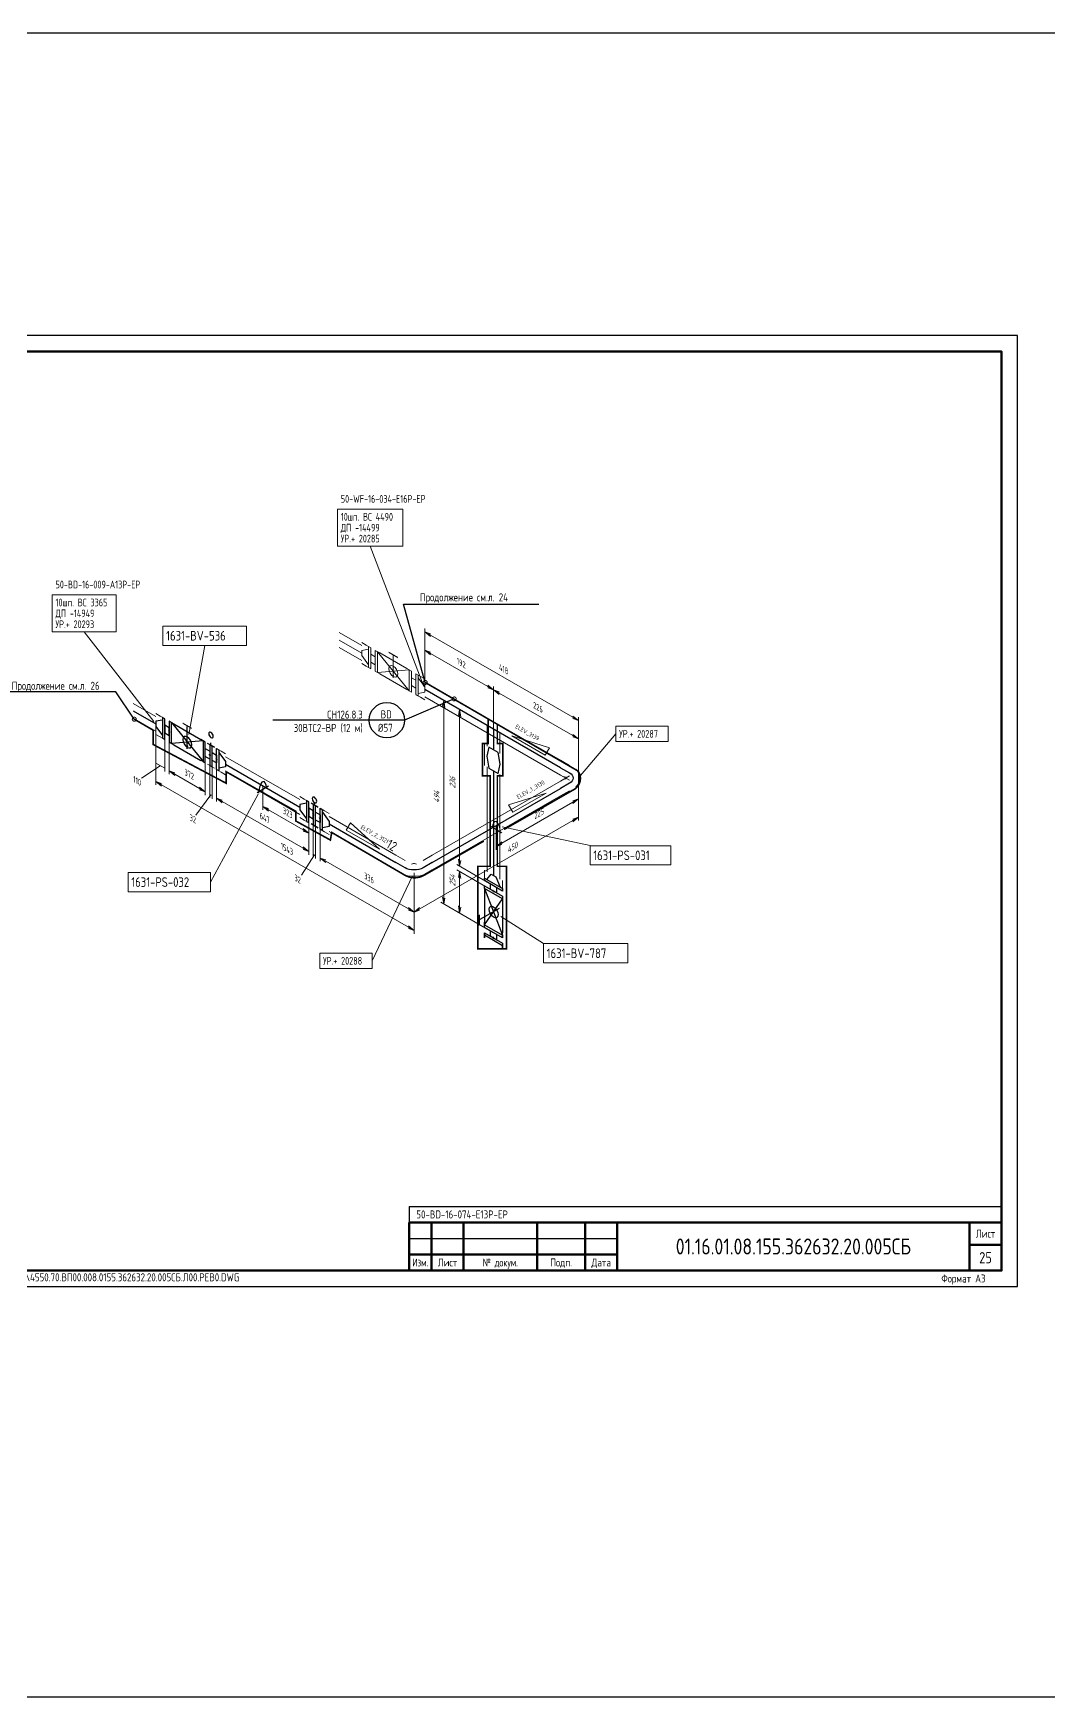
# Model space of a CAD drawing. Header units: millimetres. Extents: x 10051 to 26505, y 4675 to 5194.
# Drawn here: x 24914 to 25231, y 4675 to 5194 of the extents above; entities that cross this region are included whole.
import ezdxf
from ezdxf import colors
from ezdxf.entities.mleader import LeaderData, LeaderLine
from ezdxf.enums import TextEntityAlignment as Align
from ezdxf.math import Vec2, Vec3

# ---------------------------------------------------------------- set-up
doc = ezdxf.new("R2010")
doc.units = ezdxf.units.MM
doc.layers.get('0').update_dxf_attribs({"lineweight": 15})
for name, color, linetype, lineweight in [('--TEXT--', 150, 'Continuous', 25), ('_НС', 1, 'Continuous', 30), ('OFORMLENIE', 7, 'Continuous', 25), ('подложка', 252, 'Continuous', 9), ('Построение', 7, 'Continuous', 30)]:
    doc.layers.add(name, color=color, linetype=linetype, lineweight=lineweight)
doc.styles.add('GOST_2.304', font='CS_Gost2304.shx', dxfattribs={"height": 2.5})
doc.styles.add('GOST_2.304_07', font='CS_Gost2304.shx', dxfattribs={"width": 0.7})
doc.styles.add('GOST_2.304_09', font='CS_Gost2304.shx', dxfattribs={"width": 0.9})
doc.styles.add('Style-CS_Gost2304', font='CS_Gost2304.shx')
doc.styles.add('TNR_30', font='times.ttf', dxfattribs={"height": 3})

# ---------------------------------------------------------------- blocks, each defined once
blk = doc.blocks.new('TerminatorOpen_0.4')
at = {"color": 0, "linetype": 'ByBlock', "lineweight": -2}
for q in [(-1, 0.2), (-1, 0), (-1, -0.2)]:
    blk.add_line((0, 0), q, dxfattribs=at)
blk = doc.blocks.new('*U1752')
at = {"linetype": 'ByBlock', "lineweight": -2}
blk.add_lwpolyline([(420, 297), (0, 297), (0, 0), (420, 0)], close=True, dxfattribs=at)
at = {"linetype": 'ByBlock', "lineweight": 50}
blk.add_lwpolyline([(20, 292), (415, 292), (415, 5), (20, 5)], close=True, dxfattribs=at)
at = {"color": 0, "linetype": 'ByBlock', "lineweight": -2, "style": 'GOST_2.304'}
blk.add_text('Формат А3', height=2.5, dxfattribs=at).set_placement((410, 2.5), align=Align.MIDDLE_RIGHT)
at = {"linetype": 'ByBlock', "lineweight": -2, "insert": (8, 2.5), "char_height": 2.5, "attachment_point": 4, "style": 'GOST_2.304'}
blk.add_mtext('C:\\\\Users\\\\GrigoryAO\\\\Desktop\\\\03-23-01\\\\4550.70.ВП00.008.0155.362632.20.005 ТОП-2\\\\4550.70.ВП00.008.0155.362632.20.005СБ.Л00.РЕВ0.DWG', dxfattribs=at)
at = {"linetype": 'ByBlock', "lineweight": -2, "style": 'TNR_30'}
blk.add_attdef('ВЕРХНИЙ_НОМЕР_ЛИСТА', text='', height=3, dxfattribs=at).set_placement((410, 287), align=Align.MIDDLE_CENTER)
blk = doc.blocks.new('ST_2a_dyn')
at = {"linetype": 'ByBlock', "lineweight": 50, "extrusion": (0, 1, 0)}
for p, q in [((-185, 15), (0, 15)), ((-10, 8), (0, 8)), ((-185, 5), (-120, 5)), ((-185, 0), (0, 0))]:
    blk.add_line(p, q, dxfattribs=at)
at = {"linetype": 'ByBlock', "lineweight": 50, "extrusion": (1, 0, 0)}
for p, q in [((-185, 0), (-185, 15)), ((-178, 15), (-178, 0)), ((-168, 15), (-168, 0)), ((-145, 15), (-145, 0)), ((-130, 15), (-130, 0)), ((-120, 0), (-120, 15)), ((-10, 0), (-10, 15))]:
    blk.add_line(p, q, dxfattribs=at)
at = {"linetype": 'ByBlock', "lineweight": 50}
blk.add_line((0, 15), (0, 0), dxfattribs=at)
at = {"linetype": 'ByBlock', "lineweight": -2, "extrusion": (0, 1, 0)}
blk.add_line((-185, 10), (-120, 10), dxfattribs=at)
at = {"linetype": 'ByBlock', "lineweight": -2, "style": 'GOST_2.304'}
for s, p in [('Лист', (-5, 11.5)), ('Лист', (-173, 2.5)), ('Подп.', (-137.5, 2.5)), ('Дата', (-125, 2.5))]:
    blk.add_text(s, height=2.5, dxfattribs=at).set_placement(p, align=Align.MIDDLE_CENTER)
at = {"linetype": 'ByBlock', "lineweight": -2, "width": 0.9}
for s, style, p in [('Изм.', 'GOST_2.304', (-181.5, 2.5)), ('№ докум.', 'GOST_2.304_09', (-156.5, 2.5))]:
    blk.add_text(s, height=2.5, dxfattribs=dict(at, style=style)).set_placement(p, align=Align.MIDDLE_CENTER)
at = {"linetype": 'ByBlock', "lineweight": -2}
for tag, height, style, flags, p in [('ИЗМ_2', 2.5, 'GOST_2.304', 12, (-181.5, 12.5)), ('ЛИСТ_2', 2.5, 'GOST_2.304', 12, (-173, 12.5)), ('N_ДОК_2', 2.5, 'GOST_2.304_09', 12, (-156.5, 12.5)), ('ИЗМ_1', 2.5, 'GOST_2.304', 12, (-181.5, 7.5)), ('ЛИСТ_1', 2.5, 'GOST_2.304', 12, (-173, 7.5)), ('N_ДОК_1', 2.5, 'GOST_2.304_09', 12, (-156.5, 7.5)), ('ШИФР', 5, 'GOST_2.304', 4, (-65, 7.5)), ('LIST', 3.5, 'GOST_2.304', 4, (-5, 4))]:
    blk.add_attdef(tag, text='', height=height, dxfattribs=dict(at, style=style, flags=flags)).set_placement(p, align=Align.MIDDLE_CENTER)
at = {"linetype": 'ByBlock', "lineweight": -2, "style": 'GOST_2.304_07', "width": 0.7, "flags": 12}
for tag, p in [('ДАТА_2', (-125, 12.5)), ('ДАТА_1', (-125, 7.5))]:
    blk.add_attdef(tag, text='', height=2.5, dxfattribs=at).set_placement(p, align=Align.MIDDLE_CENTER)
blk = doc.blocks.new('_DotSmall')
at = {"color": 0, "linetype": 'ByBlock', "const_width": 0.5}
blk.add_lwpolyline([(-0.0625, 0, 1), (0.0625, 0, 1)], format="xyb", close=True, dxfattribs=at)

msp = doc.modelspace()

# ---------------------------------------------------------------- hatches: boundary and pattern name
at = {"layer": 'подложка', "true_color": 0x000000, "extrusion": (-0.707107, -0.408248, 0.57735)}
h = msp.add_hatch(color=18, dxfattribs=at)
edge = h.paths.add_edge_path()
edge.add_arc((8197.18, 14108.09), 1, 45, 405)
h = msp.add_hatch(color=18, dxfattribs=at)
edge = h.paths.add_edge_path()
edge.add_arc((8164.48, 14075.39), 1, 225, 585)
at = {"layer": 'подложка', "extrusion": (0.707107, 0.408248, -0.57735)}
h = msp.add_hatch(color=256, dxfattribs=at)
edge = h.paths.add_edge_path()
edge.add_arc((-8218.61, 14129.52), 0.498, -135, 225)
at = {"layer": 'подложка', "extrusion": (-0.707107, -0.408248, 0.57735)}
h = msp.add_hatch(color=256, dxfattribs=at)
edge = h.paths.add_edge_path()
edge.add_arc((8224.25, 14123.89), 1, 135, 495)
at = {"layer": 'подложка', "extrusion": (0.707107, 0.408248, -0.57735)}
h = msp.add_hatch(color=256, dxfattribs=at)
edge = h.paths.add_edge_path()
edge.add_arc((-8224.25, 14123.89), 0.498, -135, 225)
at = {"layer": 'подложка', "extrusion": (-0.707107, -0.408248, 0.57735)}
h = msp.add_hatch(color=256, dxfattribs=at)
edge = h.paths.add_edge_path()
edge.add_arc((8186.3, 14097.21), 1, 225, 585)
h = msp.add_hatch(color=256, dxfattribs=at)
edge = h.paths.add_edge_path()
edge.add_arc((8229.88, 14118.26), 1, 135, 495)
h = msp.add_hatch(color=256, dxfattribs=at)
edge = h.paths.add_edge_path()
edge.add_arc((8239.5, 14150.41), 1, 45, 405)
at = {"layer": 'подложка', "extrusion": (0.707107, -0.408248, 0.57735)}
h = msp.add_hatch(color=256, dxfattribs=at)
edge = h.paths.add_edge_path()
edge.add_arc((16833.35, -10922.44), 1, 135, 495)
at = {"layer": 'подложка', "extrusion": (-0.707107, -0.408248, 0.57735)}
h = msp.add_hatch(color=256, dxfattribs=at)
edge = h.paths.add_edge_path()
edge.add_arc((8209.46, 14120.37), 1, 225, 585)
h = msp.add_hatch(color=256, dxfattribs=at)
edge = h.paths.add_edge_path()
edge.add_arc((8218.61, 14129.52), 1, 225, 585)
h = msp.add_hatch(color=256, dxfattribs=at)
edge = h.paths.add_edge_path()
edge.add_arc((8239.5, 14150.41), 1, 225, 585)
at = {"layer": 'подложка', "extrusion": (0.707107, -0.408248, 0.57735)}
h = msp.add_hatch(color=256, dxfattribs=at)
edge = h.paths.add_edge_path()
edge.add_arc((16793.27, -10882.37), 1, 135, 495)
at = {"layer": 'подложка', "extrusion": (0.707107, 0.408248, -0.57735)}
h = msp.add_hatch(color=256, dxfattribs=at)
edge = h.paths.add_edge_path()
edge.add_arc((-8258.2, 14089.93), 1, -135, 225)
at = {"layer": 'Построение', "ltscale": 0.3, "extrusion": (0.707107, 0.408248, -0.57735)}
h = msp.add_hatch(color=256, dxfattribs=at)
edge = h.paths.add_edge_path()
edge.add_arc((-8177.5, 14096.86), 0.996, -45, 315)

# ---------------------------------------------------------------- linework, layer by layer
at = {"layer": '--TEXT--'}
msp.add_circle((25024.28, 4979.74), 5.51, dxfattribs=at)
at = {"layer": '_НС', "linetype": 'Continuous', "lineweight": 30, "const_width": 0.5}
for points in [[(25060.91, 4945.6), (25082.73, 4958.09, 0.443314), (25083.99, 4963.85), (25036.26, 4991.53)], [(24945.44, 4980.05), (24951.35, 4976.6), (24951.35, 4972.13), (24974.13, 4960.04), (24974.13, 4963.64), (24995.9, 4951.25), (24995.9, 4948.23), (25006.66, 4942.3), (25007.08, 4944.67), (25029.87, 4931.35, 0.270953), (25036, 4931.35), (25054.58, 4941.98)]]:
    msp.add_lwpolyline(points, format="xyb", dxfattribs=at)
for points in [[(25055.95, 4980.13), (25055.95, 4972.47), (25054.15, 4972.47), (25054.15, 4962.34), (25056.56, 4962.34), (25056.56, 4934.09), (25052.73, 4934.09), (25052.73, 4908.34), (25061.65, 4908.34)], [(25058.78, 4978.48), (25058.78, 4972.47), (25060.51, 4972.47), (25060.51, 4962.34), (25058.78, 4962.34), (25058.78, 4934.09), (25061.65, 4934.09), (25061.65, 4908.11)]]:
    msp.add_lwpolyline(points, dxfattribs=at)
at = {"layer": 'OFORMLENIE'}
for q in [(25216.28, 4827.85), (25031.22, 4822.85)]:
    msp.add_line((25031.22, 4827.85), q, dxfattribs=at)
at = {"layer": 'подложка'}
for p, q in [((25035.81, 4990.28, 183.35), (25019.07, 5034.06, 183.35)), ((25035.81, 4990.28, 183.35), (25019.07, 5034.06, 183.35)), ((24951.51, 4979.37, 198.57), (24929.79, 5007.31, 198.57)), ((24951.51, 4979.37, 198.57), (24929.79, 5007.31, 198.57)), ((24962.42, 4975.32, 206.62), (24967.44, 5003.12, 206.62)), ((24962.42, 4975.32, 206.62), (24967.44, 5003.12, 206.62)), ((25084.76, 4962.42, 222.51), (25095.83, 4975.48, 222.51)), ((25084.76, 4962.42, 222.51), (25095.83, 4975.48, 222.51)), ((24984.09, 4956.64, 225.84), (24969.27, 4929.17, 225.84)), ((24984.09, 4956.64, 225.84), (24969.27, 4929.17, 225.84)), ((25060.28, 4946.45, 243.47), (25087.73, 4940.61, 243.47)), ((25060.28, 4946.45, 243.47), (25087.73, 4940.61, 243.47)), ((25032.34, 4931.12, 264.43), (25019.66, 4904.57, 264.43)), ((25032.34, 4931.12, 264.43), (25019.66, 4904.57, 264.43)), ((25059.85, 4918.46, 160.48), (25073.2, 4910.02, 160.48)), ((25059.85, 4918.46, 160.48), (25073.2, 4910.02, 160.48))]:
    msp.add_line(p, q, dxfattribs=at)
at = {"layer": 'подложка', "extrusion": (-5.55112e-17, 0.816497, 0.57735)}
for p, q in [((25016.46, 5003.03, 168.89), (25009.42, 5007.1, 163.15)), ((25017.86, 5003.18, 170.71), (25016.46, 5003.99, 169.57)), ((25016.46, 4998.41, 165.63), (25009.42, 5002.48, 159.88)), ((25019.27, 5002.36, 171.87), (25017.86, 5003.18, 170.71)), ((25020.68, 5001.55, 173.02), (25022.09, 5000.73, 174.17)), ((25030.53, 4995.86, 181.06), (25022.09, 5000.73, 174.17)), ((25017.86, 4996.65, 166.1), (25016.46, 4997.46, 164.95)), ((25019.27, 4995.83, 167.25), (25017.86, 4996.65, 166.1)), ((25020.68, 4995.02, 168.4), (25022.09, 4994.2, 169.55)), ((25030.53, 4989.33, 176.44), (25022.09, 4994.2, 169.55)), ((25031.94, 4995.05, 182.22), (25030.53, 4995.86, 181.06)), ((25033.35, 4994.24, 183.36), (25034.76, 4993.42, 184.52)), ((25034.76, 4993.42, 184.52), (25036.17, 4992.61, 185.66)), ((25031.94, 4988.52, 177.6), (25030.53, 4989.33, 176.44)), ((25078.48, 4967.22, 219.54), (25036.17, 4991.65, 184.99)), ((24945.08, 4984.96, 194.46), (24952.12, 4980.89, 200.2)), ((25033.35, 4987.7, 178.75), (25034.76, 4986.89, 179.9)), ((25034.76, 4986.89, 179.9), (25036.17, 4986.08, 181.04)), ((25078.48, 4962.6, 216.27), (25036.17, 4987.03, 181.72)), ((24945.08, 4980.34, 191.19), (24952.12, 4976.27, 196.94)), ((24953.52, 4981.04, 202.03), (24952.12, 4981.85, 200.88)), ((24954.94, 4980.22, 203.18), (24953.52, 4981.04, 202.03)), ((24953.52, 4974.51, 197.41), (24952.12, 4975.32, 196.26)), ((24954.94, 4973.69, 198.56), (24953.52, 4974.51, 197.41)), ((24971.13, 4970.88, 216.4), (24972.54, 4970.06, 217.55)), ((24972.54, 4970.06, 217.55), (24973.94, 4969.25, 218.7)), ((24973.94, 4968.29, 218.02), (24997.1, 4954.92, 236.93)), ((25078.48, 4967.22, 219.54), (25081.3, 4965.59, 221.84)), ((24967.61, 4966.38, 208.91), (24966.19, 4967.19, 207.75)), ((24969.72, 4965.16, 210.63), (24968.3, 4965.97, 209.48)), ((24970.43, 4964.75, 211.21), (24968.3, 4965.97, 209.48)), ((24969.02, 4965.56, 210.06), (24970.43, 4964.75, 211.21)), ((24971.13, 4964.34, 211.78), (24972.54, 4963.53, 212.94)), ((24972.54, 4963.53, 212.94), (24973.94, 4962.72, 214.08)), ((24973.94, 4963.67, 214.76), (24997.1, 4950.3, 233.67)), ((25078.48, 4962.6, 216.27), (25081.3, 4960.98, 218.57)), ((25078.48, 4960.72, 228.74), (25081.3, 4962.34, 226.44)), ((25080.27, 4961.94, 222.11), (25079.3, 4962.13, 221.84)), ((25083.86, 4963.83, 219.43), (25083.3, 4964.44, 218.57)), ((25084.21, 4963.2, 220.33), (25083.86, 4963.83, 219.43)), ((25084.39, 4962.57, 221.21), (25084.21, 4963.2, 220.33)), ((25084.46, 4961.96, 222.08), (25084.39, 4962.57, 221.21)), ((25038.41, 4937.58, 261.46), (25078.48, 4960.72, 228.74)), ((25078.48, 4956.1, 225.47), (25081.3, 4957.72, 223.17)), ((25079.3, 4961.19, 223.17), (25080.27, 4961.38, 222.9)), ((25080.27, 4961.38, 222.9), (25080.27, 4961.94, 222.11)), ((25083.3, 4958.88, 226.44), (25083.86, 4959.49, 225.58)), ((25083.86, 4959.49, 225.58), (25084.21, 4960.12, 224.68)), ((25084.21, 4960.12, 224.68), (25084.39, 4960.75, 223.8)), ((25084.39, 4960.75, 223.8), (25084.46, 4961.36, 222.93)), ((25084.46, 4961.36, 222.93), (25084.46, 4961.96, 222.08)), ((24998.5, 4955.07, 238.75), (24997.1, 4955.88, 237.61)), ((24999.92, 4954.25, 239.91), (24998.5, 4955.07, 238.75)), ((25003.44, 4952.22, 242.78), (25004.85, 4951.4, 243.94)), ((25038.41, 4932.96, 258.19), (25078.48, 4956.1, 225.47)), ((24998.5, 4948.54, 234.13), (24997.1, 4949.35, 232.99)), ((24999.92, 4947.72, 235.29), (24998.5, 4948.54, 234.13)), ((25004.85, 4951.4, 243.94), (25006.25, 4950.59, 245.08)), ((25006.25, 4949.64, 244.41), (25027.14, 4937.58, 261.46)), ((25003.44, 4945.69, 238.16), (25004.85, 4944.87, 239.32)), ((25004.85, 4944.87, 239.32), (25006.25, 4944.06, 240.46)), ((25006.25, 4945.02, 241.14), (25027.14, 4932.96, 258.19)), ((25027.14, 4937.58, 261.46), (25029.96, 4935.95, 263.76)), ((25038.41, 4937.58, 261.46), (25035.59, 4935.95, 263.76)), ((25027.14, 4932.96, 258.19), (25029.96, 4931.33, 260.49)), ((25027.96, 4932.49, 263.76), (25028.73, 4931.94, 264.54)), ((25028.73, 4931.94, 264.54), (25029.72, 4931.48, 265.18)), ((25029.72, 4931.48, 265.18), (25030.87, 4931.16, 265.64)), ((25030.87, 4931.16, 265.64), (25032.13, 4930.99, 265.88)), ((25031.96, 4934.8, 260.49), (25032.62, 4934.94, 260.3)), ((25032.13, 4930.99, 265.88), (25033.42, 4930.99, 265.88)), ((25032.62, 4934.94, 260.3), (25032.93, 4934.94, 260.3)), ((25032.93, 4934.94, 260.3), (25033.59, 4934.8, 260.49)), ((25033.42, 4930.99, 265.88), (25034.68, 4931.16, 265.64)), ((25034.68, 4931.16, 265.64), (25035.83, 4931.48, 265.18)), ((25038.41, 4932.96, 258.19), (25035.59, 4931.33, 260.49)), ((25035.83, 4931.48, 265.18), (25036.81, 4931.94, 264.54)), ((25036.81, 4931.94, 264.54), (25037.59, 4932.49, 263.76))]:
    msp.add_line(p, q, dxfattribs=at)
at = {"layer": 'подложка', "extrusion": (-0.707107, -0.408248, 0.57735)}
for p, q in [((25036.17, 4989.34, 183.35), (25036.17, 5008.33, 196.78)), ((25037.93, 5006.29, 197.5), (25082.35, 4980.64, 233.76)), ((25021.38, 5001.13, 173.58), (25031.24, 4988.94, 177.03)), ((25026.31, 4992.99, 173.86), (25026.31, 4999.93, 178.77)), ((25036.17, 4989.34, 183.35), (25036.17, 5002.61, 192.74)), ((25037.93, 5000.57, 193.46), (25055.83, 4990.24, 208.07)), ((25031.24, 4995.44, 181.63), (25021.38, 4994.63, 168.98)), ((25057.6, 4976.97, 200.85), (25057.6, 4990.24, 210.23)), ((25057.6, 4976.97, 200.85), (25057.6, 4990.24, 210.23)), ((25059.36, 4988.2, 210.96), (25082.35, 4974.93, 229.72)), ((25057.6, 4976.97, 200.85), (25041.16, 4986.46, 187.43)), ((25042.04, 4924.4, 144.62), (25042.04, 4983.91, 186.71)), ((25057.6, 4976.97, 200.85), (25046.11, 4983.6, 191.47)), ((24952.12, 4978.58, 198.57), (24952.12, 4965.31, 189.19)), ((24952.12, 4978.58, 198.57), (24952.12, 4959.6, 185.15)), ((25046.99, 4936.17, 159.01), (25046.99, 4981.05, 190.75)), ((25084.12, 4961.66, 222.51), (25084.12, 4980.64, 235.93)), ((24954.94, 4976.96, 200.87), (24954.94, 4963.69, 191.49)), ((24956.34, 4976.14, 202.02), (24956.34, 4962.88, 192.64)), ((25084.12, 4961.66, 222.51), (25084.12, 4974.93, 231.89)), ((24953.53, 4965.52, 191.06), (24947.64, 4961.62, 185.36)), ((24952.12, 4966.34, 189.91), (24954.94, 4964.71, 192.21)), ((24958.11, 4962.88, 194.8), (24965.84, 4958.41, 201.11)), ((24953.89, 4959.6, 187.31), (25031.01, 4915.08, 250.28)), ((24985.52, 4959.3, 225.84), (24985.52, 4951.75, 220.5)), ((24969.37, 4956.38, 203.99), (24964.7, 4950.1, 195.41)), ((24969.02, 4956.58, 203.71), (24969.72, 4956.17, 204.28)), ((24972.89, 4954.34, 206.87), (24998.15, 4939.76, 227.5)), ((24987.29, 4951.75, 222.67), (24998.15, 4945.48, 231.54)), ((25056.68, 4946.63, 241.16), (25060.21, 4944.59, 244.04)), ((25001.68, 4937.72, 230.38), (24997.65, 4931.34, 221.79)), ((25001.33, 4937.93, 230.09), (25002.03, 4937.52, 230.66)), ((25005.21, 4935.69, 233.26), (25031.01, 4920.79, 254.32)), ((25032.77, 4932.02, 264.43), (25032.77, 4918.75, 255.04)), ((25032.77, 4932.02, 264.43), (25032.77, 4913.03, 251)), ((25057.6, 4926.38, 165.08), (25046.11, 4933.01, 155.7)), ((25046.99, 4921.54, 148.67), (25046.99, 4930.46, 154.98)), ((25057.77, 4926.07, 165.08), (25057.42, 4926.69, 165.08)), ((25057.42, 4926.28, 164.79), (25057.77, 4926.48, 165.37)), ((25057.6, 4913.37, 155.88), (25041.16, 4922.87, 142.46)), ((25057.6, 4913.37, 155.88), (25046.11, 4920.01, 146.5))]:
    msp.add_line(p, q, dxfattribs=at)
at = {"layer": 'подложка', "extrusion": (0.707107, 0.408248, -0.57735)}
for p, q in [((25055.6, 4971.62, 194.62), (25055.6, 4978.13, 199.22)), ((25059.6, 4969.31, 197.89), (25059.6, 4975.82, 202.48)), ((25054.77, 4965.6, 189.35), (25054.77, 4972.1, 193.94)), ((25060.42, 4962.33, 193.96), (25060.42, 4968.84, 198.56)), ((25055.6, 4965.12, 190.02), (25055.6, 4932.41, 166.89)), ((25059.6, 4962.81, 193.29), (25059.6, 4930.1, 170.16)), ((25054.77, 4931.27, 165.07), (25054.77, 4932.89, 166.22)), ((25054.77, 4929.64, 163.92), (25054.77, 4931.27, 165.07)), ((25054.77, 4928.01, 162.77), (25054.77, 4926.38, 161.61)), ((25060.42, 4928.01, 169.69), (25060.42, 4929.62, 170.84)), ((25060.42, 4926.37, 168.54), (25060.42, 4928.01, 169.69))]:
    msp.add_line(p, q, dxfattribs=at)
at = {"layer": 'подложка', "extrusion": (0.707107, -0.408248, 0.57735)}
for p, q in [((25084.12, 4961.66, 222.51), (25084.12, 4954.11, 217.16)), ((25084.12, 4961.66, 222.51), (25084.12, 4948.39, 213.12)), ((25060.21, 4941.33, 237.4), (25082.35, 4954.11, 219.33)), ((25034.54, 4920.79, 254.32), (25082.35, 4948.39, 215.29)), ((25058.45, 4946.84, 243.47), (25058.45, 4939.29, 238.12)), ((25032.77, 4932.02, 264.43), (25032.77, 4918.75, 255.04))]:
    msp.add_line(p, q, dxfattribs=at)
at = {"layer": 'подложка', "extrusion": (-5.55112e-17, 0.816497, 0.57735), "elevation": 4179.64}
msp.add_lwpolyline([(-25016.46, -2750.6), (-25009.42, -2757.64)], dxfattribs=at)
at = {"layer": 'подложка', "extrusion": (-0.707107, -0.408248, 0.57735), "elevation": -19634.27, "flags": 128}
msp.add_lwpolyline([(8177.47, 14092.6), (8176.77, 14089.08), (8178.18, 14087.68), (8181.7, 14088.38)], dxfattribs=at)
at = {"layer": 'подложка', "extrusion": (0.707107, 0.408248, -0.57735), "elevation": 19634.27, "flags": 128}
msp.add_lwpolyline([(-8192.96, 14108.09), (-8196.48, 14108.79), (-8197.89, 14107.39), (-8197.18, 14103.87)], dxfattribs=at)
at = {"layer": 'подложка', "flags": 128}
for points, elevation in [([(25063.34, 4974.81), (25073.74, 4968.81), (25075.07, 4971.12), (25063.34, 4974.81)], 209.38), ([(25074, 4956.98), (25063.61, 4950.98), (25062.28, 4953.29), (25074, 4956.98)], 234.6), ([(25021.96, 4939.41), (25011.57, 4945.41), (25012.9, 4947.72), (25021.96, 4939.41)], 250.95)]:
    msp.add_lwpolyline(points, dxfattribs=dict(at, elevation=elevation))
at = {"layer": 'подложка', "extrusion": (-0.707107, -0.408248, 0.57735)}
for points, elevation in [([(8179.97, 14090.87), (8191.46, 14079.38)], -19561.67), ([(8181.38, 14092.28), (8192.87, 14080.79)], -19561.67), ([(8182.08, 14092.99), (8193.57, 14081.49)], -19561.67), ([(8183.49, 14094.39), (8194.98, 14082.9)], -19561.67), ([(8212.28, 14123.18), (8223.77, 14111.69)], -19561.67), ([(8212.28, 14123.18), (8218.82, 14116.64)], -19561.67), ([(8213.69, 14124.59), (8225.18, 14113.1)], -19561.67), ([(8214.39, 14125.3), (8225.88, 14113.81)], -19561.67), ([(8215.8, 14126.7), (8227.29, 14115.21)], -19561.67), ([(8261.02, 14087.12), (8249.53, 14075.63)], -19634.27)]:
    msp.add_lwpolyline(points, dxfattribs=dict(at, elevation=elevation))
msp.add_circle((8187.33, 14098.24, -19634.27), 1.99, dxfattribs=at)
at = {"layer": 'подложка', "extrusion": (0.707107, 0.408248, -0.57735)}
msp.add_ellipse((25058.45, 4943.57, 241.16), major_axis=(0, -4.49, -3.18), ratio=0.363636, start_param=1.942965, end_param=4.34022, dxfattribs=at)
at = {"layer": 'подложка', "extrusion": (-0.707107, -0.408248, 0.57735)}
msp.add_point((25026.28, 4993.76, 174.38), dxfattribs=at)
at = {"layer": 'подложка', "extrusion": (0.707063, -0.408273, 0.577386)}
msp.add_point((25058.71, 4920.49, 159.55), dxfattribs=at)
at = {"layer": 'подложка', "extrusion": (0.707107, 0.408248, -0.57735)}
msp.add_solid([(-8181.32, 14101.42, 19634.27), (-8184.15, 14104.25, 19634.27), (-8181.67, 14101.06, 19634.27), (-8184.5, 14103.89, 19634.27)], dxfattribs=at)
at = {"layer": 'подложка'}
for points in [[(25008.91, 5045.66, 183.35), (25029.23, 5045.66, 183.35), (25029.23, 5034.06, 183.35), (25008.91, 5034.06, 183.35)], [(24919.84, 5018.91, 198.57), (24939.74, 5018.91, 198.57), (24939.74, 5007.31, 198.57), (24919.84, 5007.31, 198.57)], [(24954.37, 5009.12, 206.62), (24980.52, 5009.12, 206.62), (24980.52, 5003.12, 206.62), (24954.37, 5003.12, 206.62)], [(25019.27, 5002.35, 171.86), (25018.57, 5002.76, 171.28), (25018.57, 4996.25, 166.69), (25019.27, 4995.85, 167.26)], [(25019.27, 4997.88, 168.7), (25020.68, 4997.07, 169.85), (25020.68, 4999.5, 171.57), (25019.27, 5000.32, 170.42)], [(25020.68, 5001.54, 173.01), (25021.38, 5001.13, 173.58), (25021.38, 4994.63, 168.98), (25020.68, 4995.03, 168.41)], [(25031.24, 4995.44, 181.63), (25031.94, 4995.03, 182.2), (25031.94, 4988.53, 177.61), (25031.24, 4988.94, 177.03)], [(25033.35, 4994.22, 183.35), (25034.05, 4993.81, 183.93), (25034.05, 4987.31, 179.33), (25033.35, 4987.72, 178.76)], [(25033.35, 4989.75, 180.19), (25031.94, 4990.56, 179.04), (25031.94, 4993, 180.77), (25033.35, 4992.19, 181.92)], [(25095.83, 4977.88, 222.51), (25112.16, 4977.88, 222.51), (25112.16, 4973.08, 222.51), (25095.83, 4973.08, 222.51)], [(25087.73, 4940.53), (25112.91, 4940.53), (25112.91, 4934.53), (25087.73, 4934.53)], [(24943.5, 4932.17, 225.84), (24969.27, 4932.17, 225.84), (24969.27, 4926.17, 225.84), (24943.5, 4926.17, 225.84)], [(25003.38, 4906.97, 264.43), (25019.66, 4906.97, 264.43), (25019.66, 4902.17, 264.43), (25003.38, 4902.17, 264.43)], [(25073.2, 4909.94, -82.98), (25099.5, 4909.94, -82.98), (25099.5, 4903.94, -82.98), (25073.2, 4903.94, -82.98)]]:
    msp.add_3dface(points, dxfattribs=at)
at = {"layer": 'Построение', "ltscale": 0.3, "extrusion": (-0.707107, 0.408248, -0.57735)}
msp.add_line((24987.29, 4959.09, 223.54), (24983.76, 4957.05, 226.42), dxfattribs=at)
at = {"layer": 'Построение', "color": 3}
msp.add_lwpolyline([(10050.53, 4674.72), (26505.36, 4674.72), (26505.36, 5194.3), (10050.53, 5194.3)], close=True, dxfattribs=at)
at = {"layer": 'Построение', "ltscale": 0.3, "extrusion": (-5.55112e-17, 0.816497, 0.57735)}
for points, elevation in [([(-25078.48, -2688.57), (-25036.17, -2730.89)], 4179.64), ([(-24945.08, -2719.29), (-24952.12, -2712.25)], 4179.64), ([(-24956.34, -2708.03), (-24957.76, -2706.62)], 4183.64), ([(-24957.76, -2706.62), (-24966.19, -2698.18)], 4183.64), ([(-24956.34, -2708.03), (-24957.76, -2706.62)], 4175.64), ([(-24967.61, -2696.77), (-24966.19, -2698.18)], 4183.64), ([(-24970.43, -2693.94), (-24968.3, -2696.07)], 4183.64), ([(-24969.72, -2694.65), (-24968.3, -2696.07)], 4183.64), ([(-24957.76, -2706.62), (-24966.19, -2698.18)], 4175.64), ([(-24969.02, -2695.36), (-24970.43, -2693.94)], 4183.64), ([(-24973.94, -2690.43), (-24997.1, -2667.27)], 4179.64), ([(-25038.41, -2637.23), (-25078.48, -2677.31)], 4179.64), ([(-25002.74, -2661.63), (-25000.62, -2663.76)], 4183.64), ([(-25002.03, -2662.34), (-25000.62, -2663.76)], 4183.64), ([(-25001.33, -2663.05), (-25002.74, -2661.63)], 4183.64), ([(-25002.74, -2661.63), (-25000.62, -2663.76)], 4175.64), ([(-25002.03, -2662.34), (-25000.62, -2663.76)], 4175.64), ([(-25001.33, -2663.05), (-25002.74, -2661.63)], 4175.64), ([(-25006.25, -2658.12), (-25027.14, -2637.23)], 4179.64)]:
    msp.add_lwpolyline(points, dxfattribs=dict(at, elevation=elevation))
at = {"layer": 'Построение', "ltscale": 0.3, "extrusion": (-0.707107, -0.408248, 0.57735)}
for points, elevation in [([(8164.48, 14079.61), (8163.78, 14076.09), (8165.18, 14074.68), (8168.7, 14075.39)], -19561.67), ([(8168.7, 14079.96), (8168.7, 14079.26)], -19561.67), ([(8181.38, 14092.63), (8181.38, 14091.93)], -19561.67), ([(8183.49, 14094.75), (8183.49, 14094.04)], -19561.67), ([(8209.46, 14124.59), (8208.76, 14121.07), (8210.17, 14119.67), (8213.69, 14120.37)], -19561.67), ([(8213.69, 14124.95), (8213.69, 14124.24)], -19561.67), ([(8215.8, 14127.06), (8215.8, 14126.35)], -19561.67), ([(8260.32, 14082.19), (8275.8, 14077.96)], -19634.27), ([(8270.17, 14072.33), (8265.95, 14087.82)], -19634.27), ([(8275.1, 14072.68), (8275.1, 14073.39)], -19634.27)]:
    msp.add_lwpolyline(points, dxfattribs=dict(at, elevation=elevation))
at = {"layer": 'Построение', "ltscale": 0.3, "extrusion": (0.707107, 0.408248, -0.57735)}
for points, elevation in [([(-8166.59, 14083.13), (-8182.08, 14087.35)], 19561.67), ([(-8176.1, 14083.47), (-8170.09, 14089.48)], 19561.67), ([(-8176.45, 14092.99), (-8172.22, 14077.5)], 19561.67), ([(-8178.91, 14095.45), (-8178.21, 14096.15)], 19561.67), ([(-8218.61, 14129.52), (-8224.25, 14123.89)], 19634.27), ([(-8182.08, 14097.21), (-8185.6, 14097.91), (-8187.01, 14096.51), (-8186.3, 14092.99)], 19561.67), ([(-8211.22, 14127.76), (-8210.52, 14128.46)], 19561.67), ([(-8214.39, 14129.52), (-8217.91, 14130.22), (-8219.32, 14128.82), (-8218.61, 14125.3)], 19561.67), ([(-8258.2, 14085.71), (-8257.5, 14089.23), (-8258.91, 14090.64), (-8262.43, 14089.93)], 19634.27), ([(-8261.01, 14081.47), (-8269.45, 14073.03)], 19634.27), ([(-8265.26, 14088.54), (-8266.67, 14087.12)], 19634.27), ([(-8266.67, 14087.12), (-8275.1, 14078.69)], 19634.27), ([(-8270.86, 14071.62), (-8269.45, 14073.03)], 19634.27), ([(-8272.27, 14070.21), (-8273.68, 14068.79)], 19634.27), ([(-8273.68, 14068.79), (-8272.97, 14069.5)], 19634.27), ([(-8276.52, 14077.27), (-8275.1, 14078.69)], 19634.27), ([(-8277.93, 14075.87), (-8279.34, 14074.45)], 19634.27), ([(-8279.34, 14074.45), (-8278.63, 14075.16)], 19634.27)]:
    msp.add_lwpolyline(points, dxfattribs=dict(at, elevation=elevation))
at = {"layer": 'Построение', "ltscale": 0.3}
for points, elevation in [([(24956.52, 4975.84), (24956.17, 4976.45)], 202.02), ([(24969.19, 4968.52), (24968.84, 4969.13)], 212.37), ([(24971.3, 4967.3), (24970.95, 4967.92)], 214.09), ([(25001.5, 4949.87), (25001.15, 4950.48)], 238.75), ([(25003.62, 4948.65), (25003.26, 4949.26)], 240.47), ([(25057.77, 4911.44), (25057.42, 4912.06)], 154.73)]:
    msp.add_lwpolyline(points, dxfattribs=dict(at, elevation=elevation))
at = {"layer": 'Построение', "ltscale": 0.3, "extrusion": (-0.707107, -0.408248, 0.57735), "elevation": -19634.27}
msp.add_lwpolyline([(8222.83, 14122.47), (8224.91, 14118.97), (8228.46, 14116.84), (8231.3, 14119.68), (8229.17, 14123.22), (8225.66, 14125.31), (8222.83, 14122.47)], close=True, dxfattribs=at)
at = {"layer": 'Построение', "ltscale": 0.3, "extrusion": (1, 0, 0), "elevation": 25057.6}
msp.add_lwpolyline([(4963.97, 191.66), (4931.26, 168.53)], dxfattribs=at)
at = {"layer": 'Построение', "ltscale": 0.3, "extrusion": (-5.55112e-17, 0.816497, 0.57735), "elevation": 4179.64}
for points in [[(-25078.48, -2688.57), (-25081.3, -2685.76, -0.414227), (-25081.3, -2680.12), (-25078.48, -2677.31)], [(-25038.41, -2637.23), (-25035.59, -2634.41, -0.414227), (-25029.96, -2634.41), (-25027.14, -2637.23)]]:
    msp.add_lwpolyline(points, format="xyb", dxfattribs=at)
at = {"layer": 'Построение', "ltscale": 0.3, "extrusion": (0.707063, -0.408273, 0.577386), "elevation": 15801.31}
msp.add_lwpolyline([(16792.33, -10979.46), (16786.32, -10973.45)], dxfattribs=at)
at = {"layer": 'Построение', "ltscale": 0.3, "extrusion": (0.707107, 0.408248, -0.57735)}
for centre, radius in [((-8174.34, 14085.24, 19561.67), 1.99), ((-8176.1, 14098.26, 19561.67), 0.996), ((-8209.82, 14129.17, 19561.67), 0.996)]:
    msp.add_circle(centre, radius, dxfattribs=at)
at = {"layer": 'Построение', "ltscale": 0.3, "extrusion": (-0.707107, -0.408248, 0.57735)}
msp.add_circle((8268.06, 14080.08, -19634.27), 1.99, dxfattribs=at)
at = {"layer": 'Построение', "ltscale": 0.3, "extrusion": (0.707107, -0.408248, 0.57735)}
msp.add_ellipse((24985.52, 4956.03, 223.54), major_axis=(0, -4.49, -3.18), ratio=0.363636, start_param=1.942965, end_param=4.34022, dxfattribs=at)
at = {"layer": 'Построение', "ltscale": 0.3, "extrusion": (0.707107, 0.408248, -0.57735)}
msp.add_point((24962, 4971.59, 205.73), dxfattribs=at)
at = {"layer": 'Построение', "ltscale": 0.3, "extrusion": (-0.707107, -0.408248, 0.57735)}
msp.add_solid([(8171.15, 14091.25, -19561.67), (8168.33, 14088.42, -19561.67), (8171.51, 14090.9, -19561.67), (8168.68, 14088.07, -19561.67)], dxfattribs=at)
at = {"layer": 'Построение', "ltscale": 0.3, "extrusion": (-0.707063, 0.408273, -0.577386)}
msp.add_solid([(-16784.55, -10974.51, -15801.31), (-16787.38, -10971.68, -15801.31), (-16784.9, -10974.86, -15801.31), (-16787.73, -10972.03, -15801.31)], dxfattribs=at)
at = {"layer": 'Построение', "ltscale": 0.3}
for points in [[(24954.94, 4980.21, 203.17), (24954.23, 4980.62, 202.6), (24954.23, 4974.11, 198), (24954.94, 4973.71, 198.57)], [(24954.94, 4975.74, 200.01), (24956.34, 4974.93, 201.16), (24956.34, 4977.36, 202.88), (24954.94, 4978.18, 201.73)], [(24957.05, 4978.99, 204.89), (24956.34, 4979.4, 204.32), (24956.34, 4972.89, 199.72), (24957.05, 4972.49, 200.3)], [(24967.61, 4972.89, 213.52), (24966.9, 4973.3, 212.94), (24966.9, 4966.8, 208.34), (24967.61, 4966.39, 208.92)], [(24969.02, 4967.61, 211.5), (24967.61, 4968.42, 210.35), (24967.61, 4970.86, 212.08), (24969.02, 4970.05, 213.23)], [(24969.72, 4971.67, 215.24), (24969.02, 4972.08, 214.67), (24969.02, 4965.58, 210.07), (24969.72, 4965.17, 210.64)], [(24971.13, 4966.39, 213.23), (24969.72, 4967.2, 212.08), (24969.72, 4969.64, 213.8), (24971.13, 4968.83, 214.95)], [(24971.13, 4970.86, 216.39), (24971.83, 4970.45, 216.96), (24971.83, 4963.95, 212.37), (24971.13, 4964.36, 211.79)], [(24999.92, 4954.24, 239.9), (24999.21, 4954.64, 239.32), (24999.21, 4948.14, 234.73), (24999.92, 4947.74, 235.3)], [(24999.92, 4949.77, 236.74), (25001.33, 4948.95, 237.89), (25001.33, 4951.39, 239.61), (24999.92, 4952.21, 238.46)], [(25002.03, 4953.02, 241.62), (25001.33, 4953.43, 241.05), (25001.33, 4946.92, 236.45), (25002.03, 4946.52, 237.02)], [(25003.44, 4952.21, 242.77), (25004.14, 4951.8, 243.35), (25004.14, 4945.3, 238.75), (25003.44, 4945.7, 238.17)], [(25003.44, 4947.74, 239.61), (25002.03, 4948.55, 238.46), (25002.03, 4950.99, 240.19), (25003.44, 4950.17, 241.34)], [(25054.78, 4929.63, 163.93), (25054.78, 4930.44, 164.5), (25060.41, 4927.19, 169.1), (25060.41, 4926.38, 168.53)], [(25054.78, 4927.19, 162.21), (25054.78, 4928.01, 162.78), (25060.41, 4924.75, 167.38), (25060.41, 4923.94, 166.8)], [(25058.65, 4925.77, 165.94), (25058.65, 4927.4, 167.09), (25056.54, 4928.62, 165.37), (25056.54, 4926.99, 164.22)], [(25054.78, 4915, 153.58), (25054.78, 4915.81, 154.16), (25060.41, 4912.56, 158.76), (25060.41, 4911.75, 158.18)], [(25054.78, 4912.56, 151.86), (25054.78, 4913.37, 152.43), (25060.41, 4910.12, 157.03), (25060.41, 4909.31, 156.46)], [(25058.65, 4911.14, 155.6), (25058.65, 4912.77, 156.74), (25056.54, 4913.98, 155.02), (25056.54, 4912.36, 153.87)]]:
    msp.add_3dface(points, dxfattribs=at)

# ---------------------------------------------------------------- block references
at = {"layer": 'OFORMLENIE'}
msp.add_blockref('*U1752', (24801.22, 4802.85), dxfattribs=at)
ref = msp.add_blockref('ST_2a_dyn', (25216.22, 4807.85), dxfattribs=at)
ref.add_attrib('LIST', '25', dxfattribs={"layer": '0', "linetype": 'ByBlock', "lineweight": -2, "height": 3.5, "style": 'GOST_2.304'}).set_placement((25211.22, 4811.85), align=Align.MIDDLE_CENTER)
ref.add_attrib('ШИФР', '01.16.01.08.155.362632.20.005СБ', dxfattribs={"layer": '0', "linetype": 'ByBlock', "lineweight": -2, "height": 5, "style": 'GOST_2.304'}).set_placement((25151.22, 4815.35), align=Align.MIDDLE_CENTER)
at = {"layer": 'подложка', "extrusion": (-0.707107, -0.408248, 0.57735)}
for p, xscale, yscale, zscale, rotation in [((8181.63, 14123.65, -19634.27), 2.500000000000003, 2.500000000000003, 2.500000000000003, 225.0000000000001), ((8186.58, 14118.7, -19634.27), 2.500000000000003, 2.500000000000003, 2.500000000000003, 225.0000000000001), ((8208.01, 14140.13, -19634.27), 2.500000000000003, 2.500000000000003, 2.500000000000003, 45.00000000000011), ((8208.01, 14140.13, -19634.27), 2.500000000000003, 2.500000000000003, 2.500000000000003, 225.0000000000001), ((8203.06, 14113.96, -19634.27), 2.500000000000002, 2.500000000000002, 2.500000000000002, 135), ((8208.01, 14118.91, -19634.27), 2.500000000000002, 2.500000000000002, 2.500000000000002, 135), ((8229.58, 14171.6, -19634.27), 2.500000000000003, 2.500000000000003, 2.500000000000003, 45.00000000000011), ((8234.53, 14166.65, -19634.27), 2.500000000000003, 2.500000000000003, 2.500000000000003, 45.00000000000011), ((8179.31, 14069, -19561.67), 2.500000000000003, 2.500000000000003, 2.500000000000003, 225.0000000000001), ((8180.04, 14059.83, -19561.67), 2.500000000000003, 2.500000000000003, 2.500000000000003, 225.0000000000001), ((8190.57, 14080.27, -19561.67), 2.500000000000003, 2.500000000000003, 2.500000000000003, 45.00000000000011), ((8194.09, 14083.79, -19561.67), 2.500000000000003, 2.500000000000003, 2.500000000000003, 225.0000000000001), ((8203.54, 14103.13, -19561.67), 2.500000000000003, 2.500000000000003, 2.500000000000003, 225.0000000000001), ((8217.94, 14117.53, -19561.67), 2.500000000000003, 2.500000000000003, 2.500000000000003, 45.00000000000011), ((8222.89, 14112.58, -19561.67), 2.500000000000003, 2.500000000000003, 2.500000000000003, 45.00000000000011), ((8226.41, 14116.1, -19561.67), 2.500000000000003, 2.500000000000003, 2.500000000000003, 225.0000000000001), ((8250.41, 14076.51, -19634.27), 2.500000000000002, 2.500000000000002, 2.500000000000002, 315.0000000000001), ((8251.82, 14075.1, -19634.27), 2.500000000000002, 2.500000000000002, 2.500000000000002, 135), ((8255.74, 14145.43, -19561.67), 2.500000000000003, 2.500000000000003, 2.500000000000003, 45.00000000000011), ((8258.13, 14058.89, -19634.27), 2.500000000000002, 2.500000000000002, 2.500000000000002, 315.0000000000001), ((8263.08, 14063.84, -19634.27), 2.500000000000002, 2.500000000000002, 2.500000000000002, 315.0000000000001), ((8260.69, 14140.48, -19561.67), 2.500000000000003, 2.500000000000003, 2.500000000000003, 45.00000000000011)]:
    msp.add_blockref('TerminatorOpen_0.4', p, dxfattribs=dict(at, xscale=xscale, yscale=yscale, zscale=zscale, rotation=rotation))
at = {"layer": 'подложка', "extrusion": (0.707107, -0.408248, 0.57735), "xscale": 2.5, "yscale": 2.5, "zscale": 2.5}
for p, rotation in [((16833.32, -10933.73, 15840.02), 314.9999999999999), ((16828.37, -10938.68, 15840.02), 314.9999999999999), ((16807.65, -10908.06, 15840.02), 134.9999999999999), ((16777.03, -10887.34, 15840.02), 134.9999999999999)]:
    msp.add_blockref('TerminatorOpen_0.4', p, dxfattribs=dict(at, rotation=rotation))

# ---------------------------------------------------------------- texts
at = {"layer": '--TEXT--', "style": 'GOST_2.304'}
for s, p in [('BD', (25022.38, 4980.31)), ('%%C57', (25021.49, 4976.11))]:
    msp.add_text(s, height=2.5, rotation=360, dxfattribs=at).set_placement(p)
at = {"layer": 'OFORMLENIE', "style": 'GOST_2.304'}
msp.add_text('50-BD-16-074-E13P-EP', height=2.5, dxfattribs=at).set_placement((25033.5, 4825.37), align=Align.MIDDLE_LEFT)
at = {"layer": 'подложка', "style": 'Style-CS_Gost2304', "width": 0.875}
for s, p in [('50-WF-16-034-E16P-EP', (25009.91, 5048.86, 183.35)), ('ДП -14499', (25009.91, 5039.86, 183.35)), ('10шп. ВС 4490', (25009.91, 5043.26, 183.35)), ('УР.+ 20285', (25009.91, 5036.46, 183.35)), ('50-BD-16-009-A13P-EP', (24920.84, 5022.11, 198.57)), ('ДП -14949', (24920.84, 5013.11, 198.57)), ('10шп. ВС 3365', (24920.84, 5016.51, 198.57)), ('УР.+ 20293', (24920.84, 5009.71, 198.57)), ('УР.+ 20287', (25096.83, 4975.48, 222.51)), ('УР.+ 20288', (25004.38, 4904.57, 264.43))]:
    msp.add_text(s, height=2.4, rotation=360, dxfattribs=at).set_placement(p, align=Align.MIDDLE_LEFT)
at = {"layer": 'подложка', "style": 'Style-CS_Gost2304'}
for s, p in [('1631-BV-536', (24955.37, 5006.12, 206.62)), ('1631-PS-031', (25088.73, 4937.53)), ('1631-PS-032', (24944.5, 4929.17, 225.84)), ('1631-BV-787', (25074.2, 4906.94, -82.98))]:
    msp.add_text(s, height=3, rotation=360, dxfattribs=at).set_placement(p, align=Align.MIDDLE_LEFT)
at = {"layer": 'подложка', "extrusion": (-0.707107, -0.408248, 0.57735), "style": 'GOST_2.304'}
for s, p in [('110', (8176.68, 14049.21, -19561.67)), ('32', (8195.82, 14065.24, -19561.67)), ('32', (8228.47, 14098.04, -19561.67))]:
    msp.add_text(s, height=2.5, rotation=45, dxfattribs=at).set_placement(p)
at = {"layer": 'подложка', "style": 'Style-CS_Gost2304'}
msp.add_text('12', height=3, rotation=330, dxfattribs=at).set_placement((25025.83, 4940.65, 257.12), align=Align.MIDDLE_CENTER)
at = {"layer": 'подложка', "extrusion": (-0.707107, -0.408248, 0.57735), "char_height": 2.5, "attachment_point": 5, "style": 'GOST_2.304'}
for s, insert, text_direction in [('\\A1;192', (25047.5, 4997.6, 203.07), (0.707107, -0.408248, 0.57735)), ('\\A1;418', (25060.76, 4995.66, 217.94), (0.707107, -0.408248, 0.57735)), ('\\A1;226', (25071.47, 4983.76, 222.65), (0.707107, -0.408248, 0.57735)), ('\\A1;372', (24962.59, 4962.84, 200.27), (0.707107, -0.408248, 0.57735)), ('\\A1;236', (25044.78, 4960.6, 173.58), (0, 0.816497, 0.57735)), ('\\A1;494', (25039.83, 4956.14, 164.37), (0, 0.816497, 0.57735)), ('\\A1;323', (24993.34, 4950.8, 229.41), (0.707107, -0.408248, 0.57735)), ('\\A1;647', (24986.14, 4949.24, 219.49), (0.707107, -0.408248, 0.57735)), ('\\A1;1543', (24993.07, 4939.53, 221.11), (0.707107, -0.408248, 0.57735)), ('\\A1;336', (25018.73, 4930.43, 246.1), (0.707107, -0.408248, 0.57735)), ('\\A1;254', (25044.78, 4930.06, 151.98), (0, 0.816497, 0.57735))]:
    msp.add_mtext(s, dxfattribs=dict(at, insert=insert, text_direction=text_direction))
at = {"layer": 'подложка', "extrusion": (0.707107, -0.408248, 0.57735), "char_height": 2.5, "attachment_point": 5, "text_direction": (0.707107, 0.408248, -0.57735), "style": 'GOST_2.304'}
for s, insert in [('\\A1;225', (25071.9, 4950.63, 229.67)), ('\\A1;450', (25063.67, 4940.16, 232.35))]:
    msp.add_mtext(s, dxfattribs=dict(at, insert=insert))
at = {"layer": 'подложка', "style": 'Style-CS_Gost2304'}
for tag, rotation, p in [('ELEV_3139', 330, (25068.15, 4975.88, 209.38)), ('ELEV_1_3130', 30, (25069.2, 4958.05, 234.6)), ('ELEV_2_3121', 330, (25020.49, 4944.11, 250.95))]:
    msp.add_attdef(tag, text='0.3%', height=1.333, rotation=rotation, dxfattribs=at).set_placement(p, align=Align.MIDDLE_CENTER)

# ---------------------------------------------------------------- leaders
at = {"layer": '--TEXT--', "lineweight": 25}
ml = msp.add_multileader_mtext('Standard', dxfattribs=at)
ml.set_content('{\\C0;Продолжение см.л. 24}', color=256, style='GOST_2.304')
ml.set_leader_properties()
ml.set_arrow_properties(name='DOTSMALL')
ml.build(insert=Vec2(0, 0))
ml.multileader.update_dxf_attribs({"text_left_attachment_type": 6, "text_right_attachment_type": 6, "dogleg_length": 0.36, "arrow_head_size": 2.5})
ctx = ml.context
ctx.base_point, ctx.char_height, ctx.arrow_head_size, ctx.plane_origin = Vec3(25032.6, 5016.03), 2.5, 2.5, Vec3(25093.07, 5021.18)
ctx.left_attachment, ctx.right_attachment = 6, 6
notes = []
notes.append((ctx, [(1, (1, 1, 0), (25029.54, 5016.03), (1, 0), 3.06, [(0, [(25036.26, 4991.53)], 0, [])])]))
ctx.mtext.insert, ctx.mtext.defined_height, ctx.mtext.flow_direction = Vec3(25034.6, 5019.37), 0.0309, 5
at = {"layer": '--TEXT--'}
ml = msp.add_multileader_mtext('Standard', dxfattribs=at)
ml.set_content('{\\C0;Продолжение см.л. 26}', color=256, style='GOST_2.304')
ml.set_leader_properties()
ml.set_arrow_properties(name='DOTSMALL')
ml.build(insert=Vec2(0, 0))
ml.multileader.update_dxf_attribs({"text_left_attachment_type": 6, "text_right_attachment_type": 6, "dogleg_length": 0.36, "arrow_head_size": 2.5})
ctx = ml.context
ctx.base_point, ctx.char_height, ctx.arrow_head_size, ctx.plane_origin = Vec3(24899.09, 4988.62), 2.5, 2.5, Vec3(24950.6, 4993.77)
ctx.left_attachment, ctx.right_attachment, ctx.text_align_type = 6, 6, 2
notes.append((ctx, [(0, (1, 1, 0), (24939.68, 4988.62), (-1, 0), 3.06, [(0, [(24945.44, 4980.05)], 0, [])])]))
ctx.mtext.insert, ctx.mtext.defined_height, ctx.mtext.alignment, ctx.mtext.flow_direction = Vec3(24934.62, 4991.75), 0.0309, 3, 5
ml = msp.add_multileader_mtext('Standard', dxfattribs=at)
ml.set_content('СН126.8.3\\P30ВТС2-ВР (12 м)', color=256, style='GOST_2.304')
ml.set_leader_properties()
ml.set_arrow_properties(name='DOTSMALL')
ml.build(insert=Vec2(0, 0))
ml.multileader.update_dxf_attribs({"text_left_attachment_type": 6, "text_right_attachment_type": 6, "dogleg_length": 0.36, "arrow_head_size": 2.5})
ctx = ml.context
ctx.base_point, ctx.char_height, ctx.arrow_head_size, ctx.plane_origin = Vec3(24987.83, 4979.74), 2.5, 2.5, Vec3(25015.87, 4999.22)
ctx.left_attachment, ctx.right_attachment, ctx.text_align_type = 6, 6, 2
notes.append((ctx, [(0, (1, 1, 0), (25029.78, 4979.74), (-1, 0), 11.02, [(0, [(25045.33, 4986.37)], 0, [])])]))
ctx.mtext.insert, ctx.mtext.defined_height, ctx.mtext.alignment, ctx.mtext.flow_direction = Vec3(25016.77, 4982.74), 0.0309, 3, 5
for ctx, leaders in notes:
    for number, flags, end, landing, length, lines in leaders:
        leader = LeaderData()
        leader.index, (leader.has_last_leader_line, leader.has_dogleg_vector, leader.attachment_direction) = number, flags
        leader.last_leader_point, leader.dogleg_vector, leader.dogleg_length = Vec3(end), Vec3(landing), length
        for number, points, colour, breaks in lines:
            line = LeaderLine()
            line.index, line.vertices, line.color, line.breaks = number, Vec3.list(points), colors.encode_raw_color(colour), breaks
            leader.lines.append(line)
        ctx.leaders.append(leader)

doc.saveas('drawing.dxf')
